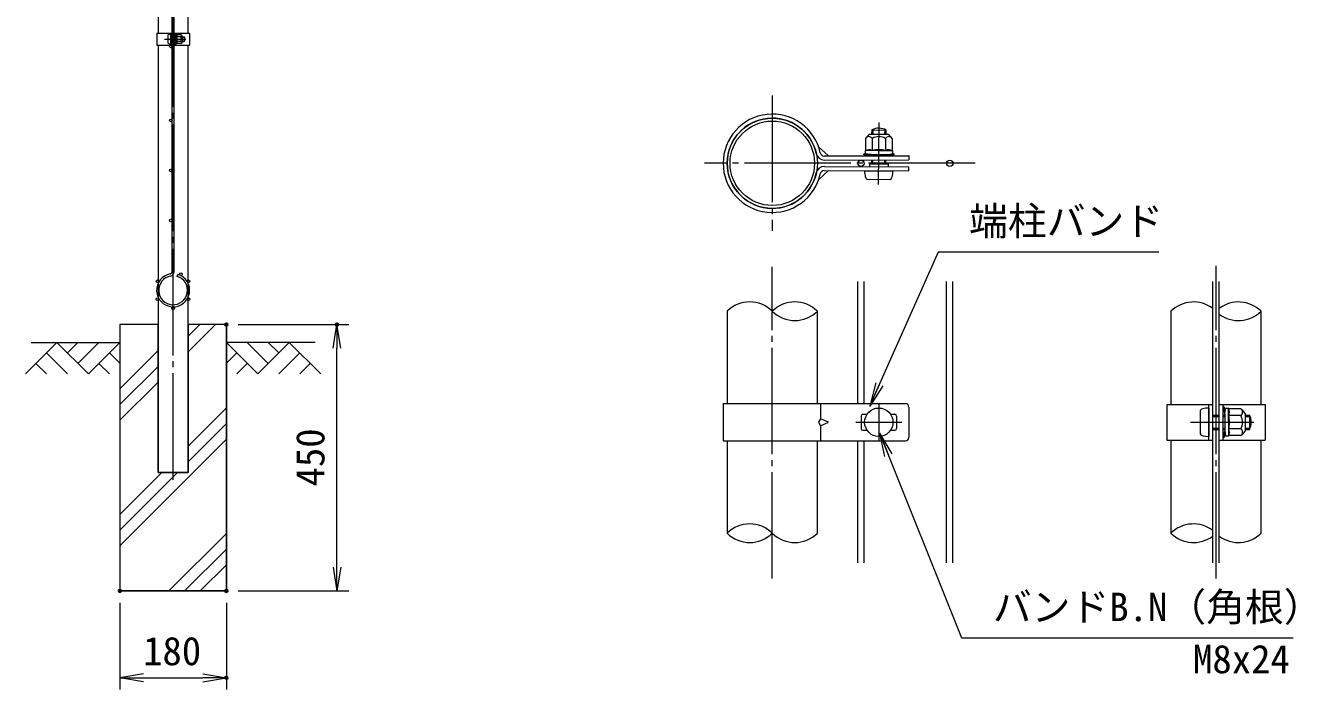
# Model space of a CAD drawing. Units: millimetres, scale not verified. Extents: x -4200 to 4200, y -2970 to 2970.
# Drawn here: x -173 to 1974, y -523 to 599 of the extents above; entities that cross this region are included whole.
import ezdxf
from ezdxf.enums import TextEntityAlignment as Align

# ---------------------------------------------------------------- set-up
doc = ezdxf.new("R2010")
doc.units = ezdxf.units.MM
doc.header["$LTSCALE"] = 10
doc.header["$PDMODE"] = 32
doc.header["$PDSIZE"] = 5
doc.linetypes.add('LONG_CHAIN', pattern=[21, 18, -1, 1, -1])
for name, color, linetype, lineweight in [('0-1_D-STR4', 7, 'Continuous', 9), ('0-2_D-STR-DIM', 7, 'Continuous', 9), ('0-3_0', 7, 'Continuous', 9), ('0-7_D-STR1', 1, 'Continuous', 9), ('0-8_D-DCR-HCH', 7, 'Continuous', 9), ('0-9_D-BMK', 2, 'LONG_CHAIN', 9), ('0-A_D-STR2', 7, 'Continuous', 9), ('0-B_D-STR3', 3, 'Continuous', 9), ('0-C_D-BGD', 7, 'Continuous', 9), ('0-D_D-STR-TXT', 7, 'Continuous', 9)]:
    doc.layers.add(name, color=color, linetype=linetype, lineweight=lineweight)
doc.layers.add('0-4_Defpoints', color=7, linetype='Continuous')
doc.styles.add('ＭＳ ゴシック', font='')
doc.styles.get('ＭＳ ゴシック').set_extended_font_data('MS Gothic')

# ---------------------------------------------------------------- blocks, each defined once
blk = doc.blocks.new('_Open')
at = {"layer": '0-3_0'}
blk.add_line((-10, 1.667), (0, 0), dxfattribs=at)
blk.add_lwpolyline([(-10, -1.667), (0, 0), (-10, 0)], dxfattribs=at)

msp = doc.modelspace()

# ---------------------------------------------------------------- linework, layer by layer
at = {"layer": '0-1_D-STR4'}
for p, q in [((-13.47, 93.98), (-13.47, -356.02)), ((51.13, 93.98), (-13.47, 93.98)), ((166.53, 93.98), (101.93, 93.98)), ((166.53, 93.98), (166.53, -356.02)), ((166.53, -356.02), (-13.47, -356.02))]:
    msp.add_line(p, q, dxfattribs=at)
at = {"layer": '0-2_D-STR-DIM'}
for p, q in [((186.53, 93.98), (373.51, 93.98)), ((353.51, -316.02), (353.51, 53.98)), ((186.53, -356.02), (373.51, -356.02)), ((-13.47, -376.02), (-13.47, -522.66)), ((166.53, -376.02), (166.53, -522.66)), ((26.53, -502.66), (126.53, -502.66))]:
    msp.add_line(p, q, dxfattribs=at)
for centre, start, end in [((1051.22, 78.15), 45.18146, 134.81854), ((1127.42, 78.15), 45.18146, 134.81854), ((1801.22, 78.15), 52.7739, 134.81854), ((1877.42, 78.15), 45.18146, 127.2261), ((1127.42, 154.83), 225.18146, 314.81854), ((1877.42, 154.83), 232.7739, 314.81854), ((1051.22, -296.85), 45.18146, 134.81854), ((1801.22, -296.85), 52.7739, 134.81854), ((1051.22, -220.17), 225.18146, 314.81854), ((1127.42, -220.17), 225.18146, 314.81854), ((1801.22, -220.17), 225.18146, 307.2261), ((1877.42, -220.17), 232.7739, 314.81854)]:
    msp.add_arc(centre, 54.05, start, end, dxfattribs=at)
at = {"layer": '0-4_Defpoints'}
for p in [(166.53, 93.98), (353.51, 93.98), (-13.47, -356.02), (166.53, -356.02), (166.53, -502.66)]:
    msp.add_point(p, dxfattribs=at)
at = {"layer": '0-7_D-STR1'}
for p, q in [((51.13, 848.98), (51.13, 586.23)), ((101.93, 586.23), (101.93, 848.98)), ((51.13, 566.23), (51.13, -156.02)), ((101.93, -156.02), (101.93, 566.23)), ((1013.12, 116.49), (1013.12, -39.51)), ((1165.52, -39.51), (1165.52, 116.49)), ((1763.12, 116.49), (1763.12, -41.01)), ((1915.52, -41.01), (1915.52, 116.49)), ((1013.12, -102.51), (1013.12, -258.51)), ((1165.52, -258.51), (1165.52, -102.51)), ((1763.12, -101.01), (1763.12, -258.51)), ((1915.52, -258.51), (1915.52, -101.01)), ((51.13, -156.02), (101.93, -156.02))]:
    msp.add_line(p, q, dxfattribs=at)
for radius in [76.2, 71.4]:
    msp.add_circle((1089.32, 366.49), radius, dxfattribs=at)
at = {"layer": '0-8_D-DCR-HCH'}
for p, q in [((101.93, 47.71), (148.2, 93.98)), ((101.93, 74.22), (121.68, 93.98)), ((-119.9, 63.98), (-173.11, 10.77)), ((-137.63, 46.24), (-102, 10.77)), ((-119.9, 63.98), (-66.68, 10.77)), ((-102.16, 46.24), (-84.42, 63.98)), ((-84.42, 28.5), (-48.95, 63.98)), ((-66.68, 10.77), (-13.47, 63.98)), ((-31.21, 46.24), (-13.47, 28.59)), ((-13.47, -14.66), (51.13, 49.94)), ((219.74, 10.77), (166.53, 63.98)), ((184.27, 46.24), (166.53, 28.59)), ((237.48, 28.5), (202, 63.98)), ((272.95, 63.98), (219.74, 10.77)), ((255.31, 46.15), (237.48, 63.98)), ((290.69, 46.24), (255.05, 10.77)), ((272.95, 63.98), (326.16, 10.77)), ((-155.37, 28.5), (-137.55, 10.77)), ((-48.95, 28.5), (-31.13, 10.77)), ((-13.47, -41.18), (51.13, 23.42)), ((202, 28.5), (184.18, 10.77)), ((308.43, 28.5), (290.61, 10.77)), ((-13.47, -67.69), (51.13, -3.09)), ((101.93, -111.39), (166.53, -46.79)), ((101.93, -137.91), (166.53, -73.31)), ((-13.47, -279.83), (166.53, -99.83)), ((-13.47, -253.31), (83.82, -156.02)), ((-13.47, -226.79), (57.3, -156.02)), ((69.43, -356.02), (166.53, -258.92)), ((95.95, -356.02), (166.53, -285.44)), ((122.46, -356.02), (166.53, -311.96))]:
    msp.add_line(p, q, dxfattribs=at)
msp.add_lwpolyline([(166.53, 93.98), (101.93, 93.98), (101.93, -156.02), (51.13, -156.02), (51.13, 93.98), (-13.47, 93.98), (-13.47, -356.02), (166.53, -356.02)], close=True, dxfattribs=at)
at = {"layer": '0-9_D-BMK'}
for p, q in [((76.53, -168.02), (76.53, 1608.98)), ((62.11, 576.23), (97.85, 576.23)), ((1089.32, 480.79), (1089.32, 252.19)), ((1268.97, 330.71), (1269.98, 435.17)), ((1432.22, 366.49), (975.02, 366.49)), ((1089.32, -335.19), (1089.32, 191.31)), ((1839.32, -335.19), (1839.32, 193.17)), ((1269.32, -41.01), (1269.32, -101.01)), ((1230.32, -71.01), (1308.32, -71.01)), ((1796.06, -71.01), (1903.28, -71.01))]:
    msp.add_line(p, q, dxfattribs=at)
at = {"layer": '0-A_D-STR2'}
for p, q in [((74.73, 183.11), (74.73, 1534.84)), ((78.33, 183.11), (78.33, 1534.84)), ((83.5, 175.36), (84.53, 178.81)), ((1233.92, -39.51), (1233.92, 166.49)), ((1244.72, -39.51), (1244.72, 166.49)), ((1383.92, -308.51), (1383.92, 166.49)), ((1394.72, -308.51), (1394.72, 166.49)), ((1833.92, -308.51), (1833.92, 166.49)), ((1844.72, -308.51), (1844.72, 166.49)), ((1233.92, -308.51), (1233.92, -102.51)), ((1244.72, -308.51), (1244.72, -102.51))]:
    msp.add_line(p, q, dxfattribs=at)
for centre, radius in [((72.48, 563.98), 2.25), ((72.48, 438.98), 2.25), ((1239.32, 366.49), 5.4), ((1389.32, 366.49), 5.4), ((72.48, 354.48), 2.25), ((72.48, 269.98), 2.25), ((89.84, 179.14), 2.25), ((50.33, 167.1), 2.25), ((102.73, 167.1), 2.25), ((50.33, 136.85), 2.25), ((102.73, 136.85), 2.25), ((76.53, 121.73), 2.25)]:
    msp.add_circle(centre, radius, dxfattribs=at)
for centre, radius, start, end in [((76.53, 151.98), 28, 99.83934, 73.39579), ((76.53, 151.98), 24.4, 99.83934, 73.39579), ((71.13, 183.11), 3.6, 279.83934, 0), ((71.13, 183.11), 7.2, 279.83934, 0)]:
    msp.add_arc(centre, radius, start, end, dxfattribs=at)
at = {"layer": '0-B_D-STR3'}
for p, q in [((48.83, 586.23), (74.73, 586.23)), ((48.83, 586.23), (48.83, 566.23)), ((67.63, 582.73), (67.63, 569.73)), ((72.43, 566.23), (72.43, 586.23)), ((72.43, 584.23), (72.43, 568.23)), ((74.73, 566.23), (74.73, 586.23)), ((74.73, 580.23), (78.33, 580.23)), ((78.33, 566.23), (78.33, 586.23)), ((78.33, 586.23), (104.23, 586.23)), ((80.63, 566.23), (80.63, 586.23)), ((80.63, 580.73), (81.02, 583.89)), ((80.63, 580.73), (80.63, 571.73)), ((82.78, 583.98), (81.12, 583.98)), ((82.83, 576.23), (82.83, 583.95)), ((89.62, 579.98), (82.83, 579.98)), ((82.93, 583.74), (82.88, 583.91)), ((89.62, 583.74), (82.93, 583.74)), ((92.13, 581.23), (92.13, 571.23)), ((92.13, 580.23), (95.43, 580.23)), ((95.43, 580.23), (95.43, 572.23)), ((104.23, 586.23), (104.23, 566.23)), ((48.83, 566.23), (74.73, 566.23)), ((74.73, 579.55), (78.33, 579.55)), ((74.73, 572.91), (78.33, 572.91)), ((74.73, 572.23), (78.33, 572.23)), ((78.33, 566.23), (104.23, 566.23)), ((80.63, 571.73), (81.02, 568.57)), ((82.76, 568.48), (81.12, 568.48)), ((82.83, 576.23), (82.83, 568.5)), ((89.62, 572.48), (82.83, 572.48)), ((89.62, 568.72), (82.93, 568.72)), ((92.13, 579.55), (95.75, 579.55)), ((92.13, 572.91), (95.75, 572.91)), ((92.13, 572.23), (95.43, 572.23)), ((1246.94, 408.32), (1246.94, 388.23)), ((1254.46, 415.84), (1284.46, 415.84)), ((1257.79, 415.84), (1257.86, 422.86)), ((1257.86, 422.86), (1281.86, 422.62)), ((1258.2, 408.32), (1258.2, 387.94)), ((1259.82, 415.84), (1259.9, 423.81)), ((1279.76, 415.84), (1279.84, 423.61)), ((1280.72, 408.32), (1280.72, 387.94)), ((1281.79, 415.84), (1281.86, 422.62)), ((1291.98, 408.32), (1291.98, 388.23)), ((1167.54, 394.55), (1184.17, 378.83)), ((1246.21, 387.81), (1246.21, 382.8)), ((1269.46, 387.94), (1246.29, 387.94)), ((1246.94, 388.23), (1246.43, 388.1)), ((1269.46, 387.94), (1292.64, 387.94)), ((1292.71, 387.74), (1292.71, 382.8)), ((1177.28, 379.24), (1320.29, 379.24)), ((1177.31, 371.89), (1320.32, 372.58)), ((1244.28, 382.28), (1248.6, 382.28)), ((1244.28, 380.78), (1244.28, 382.28)), ((1244.28, 380.78), (1248.6, 380.78)), ((1255.96, 381.34), (1246.48, 382.5)), ((1248.6, 380.78), (1253.9, 379.24)), ((1253.42, 365.82), (1253.4, 360.72)), ((1253.42, 365.82), (1285.33, 365.66)), ((1253.9, 379.24), (1284.98, 379.24)), ((1255.96, 381.34), (1282.96, 381.34)), ((1257.29, 380.74), (1257.29, 381.34)), ((1257.29, 381.34), (1281.59, 381.34)), ((1257.38, 365.8), (1257.41, 372.28)), ((1259.41, 365.79), (1259.44, 372.29)), ((1279.35, 365.69), (1279.38, 372.39)), ((1281.38, 365.68), (1281.41, 372.4)), ((1281.59, 380.74), (1281.59, 381.34)), ((1282.96, 381.34), (1292.45, 382.5)), ((1284.98, 380.74), (1290.96, 382.28)), ((1290.96, 380.78), (1284.98, 379.24)), ((1285.33, 365.66), (1285.31, 360.57)), ((1290.96, 382.28), (1295.28, 382.28)), ((1320.32, 379.48), (1320.32, 372.58)), ((1167.54, 338.43), (1184.17, 354.15)), ((1177.28, 354.19), (1320.28, 353.5)), ((1177.31, 361.09), (1320.32, 360.4)), ((1245.32, 353.86), (1293.32, 353.63)), ((1320.32, 353.5), (1320.32, 360.4)), ((1249.75, 339.44), (1288.75, 339.25)), ((1006.22, -39.51), (1314.28, -39.51)), ((1006.22, -39.51), (1006.22, -102.51)), ((1171.02, -39.51), (1171.02, -65.01)), ((1756.22, -41.01), (1833.92, -41.01)), ((1756.22, -41.01), (1756.22, -101.01)), ((1827.02, -101.01), (1827.02, -41.01)), ((1833.92, -101.01), (1833.92, -41.01)), ((1844.72, -101.01), (1844.72, -41.01)), ((1844.72, -41.01), (1922.42, -41.01)), ((1851.62, -101.01), (1851.62, -41.01)), ((1922.42, -41.01), (1922.42, -101.01)), ((1239.32, -60.51), (1239.32, -81.51)), ((1242.32, -57.51), (1249.48, -57.51)), ((1289.16, -57.51), (1296.32, -57.51)), ((1299.32, -60.51), (1299.32, -81.51)), ((1320.28, -45.51), (1320.28, -96.51)), ((1812.62, -51.51), (1812.62, -90.51)), ((1827.02, -47.01), (1827.02, -95.01)), ((1833.92, -59.01), (1844.72, -59.01)), ((1833.92, -61.04), (1844.72, -61.04)), ((1851.62, -45.51), (1851.62, -49.83)), ((1853.12, -45.51), (1851.62, -45.51)), ((1851.62, -59.01), (1854.02, -59.01)), ((1851.62, -61.04), (1854.02, -61.04)), ((1852.18, -51.57), (1854.34, -54.6)), ((1853.12, -45.51), (1853.12, -49.83)), ((1853.4, -50.7), (1854.64, -52.44)), ((1854.02, -57.51), (1855.19, -48.02)), ((1854.02, -57.51), (1854.02, -84.51)), ((1860.49, -47.76), (1855.48, -47.76)), ((1860.62, -71.01), (1860.62, -47.83)), ((1881, -59.75), (1860.62, -59.75)), ((1860.92, -48.49), (1860.78, -47.98)), ((1881, -48.49), (1860.92, -48.49)), ((1888.52, -56.01), (1888.52, -86.01)), ((1888.52, -59.01), (1896.02, -59.01)), ((1888.52, -61.04), (1896.99, -61.04)), ((1896.02, -59.01), (1896.02, -83.01)), ((1171.02, -77.01), (1171.02, -102.51)), ((1242.32, -84.51), (1249.48, -84.51)), ((1289.16, -84.51), (1296.32, -84.51)), ((1833.92, -80.98), (1844.72, -80.98)), ((1833.92, -83.01), (1844.72, -83.01)), ((1851.62, -80.98), (1854.02, -80.98)), ((1851.62, -83.01), (1854.02, -83.01)), ((1854.02, -84.51), (1855.19, -94)), ((1860.62, -71.01), (1860.62, -94.19)), ((1881, -82.27), (1860.62, -82.27)), ((1888.52, -80.98), (1896.99, -80.98)), ((1888.52, -83.01), (1896.02, -83.01)), ((1006.22, -102.51), (1314.28, -102.51)), ((1756.22, -101.01), (1833.92, -101.01)), ((1844.72, -101.01), (1922.42, -101.01)), ((1851.62, -92.19), (1851.62, -96.51)), ((1852.18, -90.45), (1854.34, -87.42)), ((1853.4, -91.32), (1854.64, -89.58)), ((1860.42, -94.26), (1855.48, -94.26)), ((1881, -93.53), (1860.92, -93.53))]:
    msp.add_line(p, q, dxfattribs=at)
for points in [[(1248.6, 382.28), (1253.9, 380.74), (1284.98, 380.74)], [(1290.96, 380.78), (1295.28, 380.78), (1295.28, 382.28)], [(1853.12, -92.19), (1853.12, -96.51), (1851.62, -96.51)]]:
    msp.add_lwpolyline(points, dxfattribs=at)
msp.add_lwpolyline([(1184.17, -71.01), (1171.02, -65.01), (1167.54, -71.01), (1171.02, -77.01)], close=True, dxfattribs=at)
msp.add_circle((1269.32, -71.01), 24, dxfattribs=at)
for centre, radius, start, end in [((81.12, 583.88), 0.1, 90, 173), ((82.78, 583.88), 0.1, 15, 90), ((77.95, 581.86), 5.32, 339.37322, 22.7756), ((62.07, 576.23), 21.19, 0, 10.20031), ((83.86, 576.23), 6.87, 0, 33.09348), ((88.61, 581.86), 2.13, 298.45309, 61.54691), ((85.35, 576.97), 8, 32.13463, 57.68315), ((87.93, 576.23), 8.5, 331.92751, 28.07249), ((81.12, 568.58), 0.1, 187, 270), ((82.76, 568.58), 0.1, 270, 337.2244), ((77.95, 570.6), 5.32, 337.2244, 20.62678), ((62.07, 576.23), 21.19, 349.79969, 0), ((83.86, 576.23), 6.87, 326.90652, 0), ((88.61, 570.6), 2.13, 298.45309, 61.54691), ((85.35, 575.48), 8, 302.31685, 327.86537), ((1089.32, 366.49), 83.1, 12.31982, 347.68018), ((1089.32, 366.49), 76.2, 12.31982, 347.68018), ((1252.57, 405.27), 6.4, 28.45309, 151.54691), ((1267.23, 395.52), 24, 122.13463, 147.68315), ((1269.64, 400.24), 25.5, 61.37485, 117.51983), ((1269.46, 391.05), 20.62, 90, 123.09348), ((1269.46, 391.05), 20.62, 56.90652, 90), ((1286.35, 405.27), 6.4, 28.45309, 151.54691), ((1271.7, 395.52), 24, 32.31685, 57.86537), ((1246.51, 387.81), 0.3, 105, 180), ((1252.58, 373.29), 15.97, 69.37322, 112.7756), ((1269.46, 325.67), 63.57, 90, 100.20031), ((1269.46, 325.67), 63.57, 79.79969, 90), ((1286.35, 373.29), 15.97, 67.2244, 110.62678), ((1292.41, 387.74), 0.3, 0, 67.2244), ((1177.25, 385.69), 13.8, 192.31982, 270.27679), ((1177.25, 385.69), 6.9, 192.31982, 270.27679), ((1246.51, 382.8), 0.3, 180, 263), ((1257.24, 379.62), 1.71, 88.43845, 139.48837), ((1281.64, 379.63), 1.71, 40.51348, 91.56339), ((1292.41, 382.8), 0.3, 277, 0), ((1177.25, 347.29), 13.8, 89.72321, 167.68018), ((1177.25, 347.29), 6.9, 89.72321, 167.68018), ((1314.28, -45.51), 6, 0, 90), ((1242.32, -60.51), 3, 90, 180), ((1296.32, -60.51), 3, 0, 90), ((1854.62, -49.83), 3, 180, 215.53768), ((1854.62, -49.83), 1.5, 180, 215.53768), ((1853.12, -55.47), 1.5, 33.43373, 35.53768), ((1855.48, -48.06), 0.3, 90, 173), ((1860.49, -48.06), 0.3, 15, 90), ((1845.97, -54.13), 15.97, 339.37322, 22.7756), ((1798.35, -71.01), 63.57, 0, 10.20031), ((1877.95, -54.12), 6.4, 298.45309, 61.54691), ((1863.73, -71.01), 20.62, 0, 33.09348), ((1868.2, -68.78), 24, 32.13463, 57.68315), ((1873.52, -71.01), 25.5, 331.92751, 28.07249), ((1242.32, -81.51), 3, 180, 270), ((1296.32, -81.51), 3, 270, 0), ((1845.97, -87.89), 15.97, 337.2244, 20.62678), ((1798.35, -71.01), 63.57, 349.79969, 0), ((1863.73, -71.01), 20.62, 326.90652, 0), ((1877.95, -87.9), 6.4, 298.45309, 61.54691), ((1314.28, -96.51), 6, 270, 0), ((1854.62, -92.19), 3, 144.46232, 180), ((1854.62, -92.19), 1.5, 144.46232, 180), ((1853.12, -86.55), 1.5, 324.46232, 326.56627), ((1855.48, -93.96), 0.3, 187, 270), ((1860.42, -93.96), 0.3, 270, 337.2244), ((1868.2, -73.24), 24, 302.31685, 327.86537)]:
    msp.add_arc(centre, radius, start, end, dxfattribs=at)
for centre, major_axis, start_param, end_param in [((72.43, 582.73), (4.8, 0), 1.5707963, 3.1415927), ((72.43, 569.73), (4.8, 0), 3.1415927, 4.712389), ((1249.82, 353.84), (0.07, 14.4), 1.5707963, 3.1415927), ((1288.82, 353.65), (0.07, 14.4), 3.1415927, 4.712389), ((1827.02, -51.51), (14.4, 0), 1.5707963, 3.1415927), ((1827.02, -90.51), (14.4, 0), 3.1415927, 4.712389)]:
    msp.add_ellipse(centre, major_axis=major_axis, ratio=0.3125, start_param=start_param, end_param=end_param, dxfattribs=at)
at = {"layer": '0-C_D-BGD'}
for p, q in [((-163.47, 63.98), (-13.47, 63.98)), ((316.53, 63.98), (166.53, 63.98))]:
    msp.add_line(p, q, dxfattribs=at)
at = {"layer": '0-D_D-STR-TXT'}
for points in [[(1742.77, 216.3), (1369.77, 216.3), (1254.8, -41.74)], [(1970, -435.98), (1409.43, -435.98), (1271.76, -91.34)]]:
    msp.add_lwpolyline(points, dxfattribs=at)

# ---------------------------------------------------------------- block references
at = {"layer": '0-2_D-STR-DIM', "xscale": 4, "yscale": 4}
for p, rotation in [((353.51, 93.98), 90), ((353.51, -356.02), 270), ((-13.47, -502.66), 180)]:
    msp.add_blockref('_Open', p, dxfattribs=dict(at, rotation=rotation))
msp.add_blockref('_Open', (166.53, -502.66), dxfattribs=at)
at = {"layer": '0-D_D-STR-TXT', "xscale": 4, "yscale": 4}
for p, rotation in [((1253.99, -43.57), 245.98538), ((1271.02, -89.48), 111.7749)]:
    msp.add_blockref('_Open', p, dxfattribs=dict(at, rotation=rotation))

# ---------------------------------------------------------------- texts
at = {"layer": '0-2_D-STR-DIM', "style": 'ＭＳ ゴシック'}
msp.add_text('450', height=48.09, rotation=90, dxfattribs=at).set_placement((346.76, -179.52), align=Align.BOTTOM_LEFT)
msp.add_text('180', height=48.09, dxfattribs=at).set_placement((25.88, -495.91), align=Align.BOTTOM_LEFT)
at = {"layer": '0-D_D-STR-TXT', "style": 'ＭＳ ゴシック'}
for s, p in [('端柱バンド', (1421.96, 230.41)), ('バンドB.N（角根）', (1462.13, -421.49)), ('M8x24', (1800.53, -509.52))]:
    msp.add_text(s, height=48.09, dxfattribs=at).set_placement(p, align=Align.BOTTOM_LEFT)

doc.saveas('drawing.dxf')
